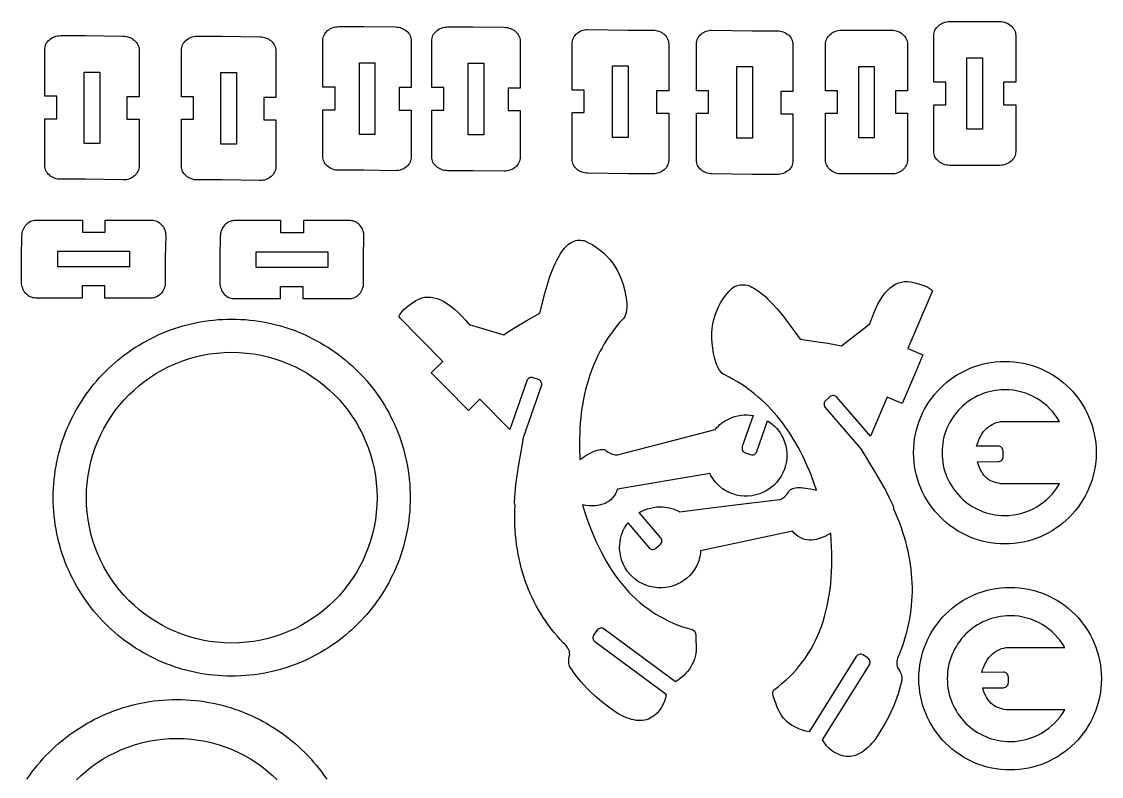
# Model space of a CAD drawing. Extents: x 0 to 355, y 3 to 297.
# Drawn here: x 152.1 to 354.9, y 155.6 to 297.4 of the extents above; entities that cross this region are included whole.
import ezdxf

# ---------------------------------------------------------------- set-up
doc = ezdxf.new("R2010")
doc.units = 0
doc.header["$MEASUREMENT"] = 0
doc.layers.add('DEFAULT_LAYER', color=1, linetype='Continuous')
doc.layers.add('HARLEY_2', color=1, linetype='Continuous')

msp = doc.modelspace()

# ---------------------------------------------------------------- linework, layer by layer
at = {"layer": 'DEFAULT_LAYER'}
for points in [[(225.3, 272.03), (225.29, 271.76), (225.24, 271.5), (225.17, 271.25), (225.07, 271.01), (224.94, 270.78), (224.79, 270.56), (224.62, 270.36), (224.43, 270.17), (224.21, 270), (223.98, 269.85), (223.74, 269.72), (223.48, 269.61), (223.2, 269.52), (222.92, 269.46), (222.62, 269.42), (222.32, 269.41), (216.39, 269.48), (211.68, 269.48), (211.38, 269.49), (211.08, 269.53), (210.79, 269.6), (210.52, 269.69), (210.26, 269.8), (210.01, 269.93), (209.78, 270.08), (209.57, 270.25), (209.38, 270.44), (209.2, 270.64), (209.05, 270.85), (208.93, 271.08), (208.83, 271.32), (208.75, 271.57), (208.71, 271.83), (208.69, 272.1), (208.69, 280.87), (210.97, 280.87), (210.97, 285.08), (208.69, 285.08), (208.69, 293.86), (208.71, 294.12), (208.75, 294.38), (208.83, 294.63), (208.93, 294.87), (209.05, 295.1), (209.2, 295.32), (209.38, 295.52), (209.57, 295.71), (209.78, 295.88), (210.01, 296.03), (210.26, 296.16), (210.52, 296.27), (210.79, 296.36), (211.08, 296.42), (211.38, 296.46), (211.68, 296.48), (216.39, 296.48), (222.32, 296.41), (222.62, 296.39), (222.92, 296.35), (223.2, 296.28), (223.48, 296.19), (223.74, 296.08), (223.98, 295.95), (224.21, 295.8), (224.43, 295.63), (224.62, 295.45), (224.79, 295.24), (224.94, 295.03), (225.07, 294.8), (225.17, 294.56), (225.24, 294.31), (225.29, 294.05), (225.3, 293.79), (225.3, 285.01), (223.03, 285.01), (223.03, 280.8), (225.3, 280.8), (225.3, 272.03)], [(174.16, 283.27), (171.89, 283.27), (171.89, 279.06), (174.16, 279.06), (174.16, 270.29), (174.15, 270.02), (174.1, 269.76), (174.03, 269.51), (173.93, 269.27), (173.8, 269.04), (173.65, 268.82), (173.48, 268.62), (173.28, 268.43), (173.07, 268.26), (172.84, 268.11), (172.6, 267.97), (172.33, 267.86), (172.06, 267.78), (171.77, 267.71), (171.48, 267.68), (171.17, 267.67), (164.12, 267.79), (159.42, 267.79), (159.11, 267.8), (158.82, 267.84), (158.53, 267.9), (158.26, 267.99), (157.99, 268.1), (157.75, 268.23), (157.52, 268.39), (157.31, 268.56), (157.11, 268.74), (156.94, 268.94), (156.79, 269.16), (156.66, 269.39), (156.56, 269.63), (156.49, 269.88), (156.44, 270.14), (156.43, 270.41), (156.43, 279.18), (158.71, 279.18), (158.71, 283.39), (156.43, 283.39), (156.43, 292.16), (156.44, 292.43), (156.49, 292.69), (156.56, 292.94), (156.66, 293.18), (156.79, 293.41), (156.94, 293.63), (157.11, 293.83), (157.31, 294.01), (157.52, 294.18), (157.75, 294.34), (157.99, 294.47), (158.26, 294.58), (158.53, 294.67), (158.82, 294.73), (159.11, 294.77), (159.42, 294.78), (164.12, 294.78), (171.17, 294.67), (171.48, 294.65), (171.77, 294.61), (172.06, 294.54), (172.33, 294.45), (172.6, 294.34), (172.84, 294.21), (173.07, 294.06), (173.28, 293.89), (173.48, 293.7), (173.65, 293.5), (173.8, 293.29), (173.93, 293.06), (174.03, 292.82), (174.1, 292.57), (174.15, 292.31), (174.16, 292.05), (174.16, 283.27)], [(182.11, 279.06), (184.39, 279.06), (184.39, 283.27), (182.11, 283.27), (182.11, 292.05), (182.12, 292.31), (182.17, 292.57), (182.24, 292.82), (182.34, 293.06), (182.47, 293.29), (182.62, 293.51), (182.79, 293.71), (182.99, 293.9), (183.2, 294.07), (183.43, 294.22), (183.67, 294.35), (183.94, 294.46), (184.21, 294.55), (184.5, 294.61), (184.79, 294.65), (185.1, 294.67), (189.8, 294.67), (196.85, 294.55), (197.16, 294.53), (197.45, 294.49), (197.74, 294.42), (198.01, 294.33), (198.28, 294.22), (198.52, 294.09), (198.75, 293.94), (198.96, 293.77), (199.16, 293.59), (199.33, 293.38), (199.48, 293.17), (199.61, 292.94), (199.71, 292.7), (199.78, 292.45), (199.83, 292.2), (199.84, 291.93), (199.84, 283.16), (197.57, 283.16), (197.57, 278.94), (199.84, 278.94), (199.84, 270.17), (199.83, 269.9), (199.78, 269.64), (199.71, 269.39), (199.61, 269.15), (199.48, 268.92), (199.33, 268.7), (199.16, 268.5), (198.96, 268.31), (198.75, 268.14), (198.52, 267.99), (198.28, 267.86), (198.01, 267.75), (197.74, 267.66), (197.45, 267.6), (197.16, 267.56), (196.85, 267.55), (189.8, 267.67), (185.1, 267.67), (184.79, 267.68), (184.5, 267.72), (184.21, 267.79), (183.94, 267.88), (183.67, 267.99), (183.43, 268.12), (183.2, 268.27), (182.99, 268.44), (182.79, 268.62), (182.62, 268.83), (182.47, 269.04), (182.34, 269.27), (182.24, 269.51), (182.17, 269.76), (182.12, 270.02), (182.11, 270.29), (182.11, 279.06)], [(273.66, 271.42), (273.64, 271.16), (273.6, 270.9), (273.52, 270.65), (273.42, 270.41), (273.3, 270.18), (273.15, 269.96), (272.97, 269.76), (272.78, 269.57), (272.57, 269.4), (272.34, 269.25), (272.09, 269.12), (271.83, 269.01), (271.56, 268.92), (271.27, 268.86), (270.97, 268.82), (270.67, 268.8), (265.96, 268.8), (258.49, 268.92), (258.19, 268.94), (257.89, 268.98), (257.6, 269.05), (257.33, 269.14), (257.07, 269.25), (256.82, 269.38), (256.59, 269.53), (256.38, 269.7), (256.19, 269.88), (256.01, 270.09), (255.86, 270.3), (255.74, 270.53), (255.64, 270.77), (255.56, 271.02), (255.52, 271.27), (255.5, 271.54), (255.5, 280.31), (257.78, 280.31), (257.78, 284.53), (255.5, 284.53), (255.5, 293.3), (255.52, 293.57), (255.56, 293.83), (255.64, 294.08), (255.74, 294.32), (255.86, 294.55), (256.01, 294.77), (256.19, 294.97), (256.38, 295.16), (256.59, 295.33), (256.82, 295.48), (257.07, 295.61), (257.33, 295.72), (257.6, 295.81), (257.89, 295.87), (258.19, 295.91), (258.49, 295.92), (265.96, 295.8), (270.67, 295.8), (270.97, 295.79), (271.27, 295.75), (271.56, 295.68), (271.83, 295.6), (272.09, 295.48), (272.34, 295.35), (272.57, 295.2), (272.78, 295.03), (272.97, 294.85), (273.15, 294.64), (273.3, 294.43), (273.42, 294.2), (273.52, 293.96), (273.6, 293.71), (273.64, 293.45), (273.66, 293.18), (273.66, 284.41), (271.38, 284.41), (271.38, 280.2), (273.66, 280.2), (273.66, 271.42)], [(278.85, 293.18), (278.86, 293.45), (278.91, 293.71), (278.98, 293.96), (279.08, 294.2), (279.21, 294.43), (279.36, 294.65), (279.53, 294.85), (279.73, 295.04), (279.94, 295.21), (280.17, 295.36), (280.41, 295.5), (280.68, 295.61), (280.95, 295.69), (281.24, 295.76), (281.53, 295.79), (281.84, 295.8), (289.31, 295.68), (294.02, 295.68), (294.32, 295.67), (294.62, 295.63), (294.9, 295.57), (295.18, 295.48), (295.44, 295.37), (295.68, 295.24), (295.91, 295.08), (296.13, 294.91), (296.32, 294.73), (296.49, 294.53), (296.64, 294.31), (296.77, 294.08), (296.87, 293.84), (296.94, 293.59), (296.99, 293.33), (297, 293.06), (297, 284.29), (294.73, 284.29), (294.73, 280.08), (297, 280.08), (297, 271.31), (296.99, 271.04), (296.94, 270.78), (296.87, 270.53), (296.77, 270.29), (296.64, 270.06), (296.49, 269.84), (296.32, 269.64), (296.13, 269.46), (295.91, 269.29), (295.68, 269.14), (295.44, 269), (295.18, 268.89), (294.9, 268.8), (294.62, 268.74), (294.32, 268.7), (294.02, 268.69), (289.31, 268.69), (281.84, 268.8), (281.53, 268.82), (281.24, 268.86), (280.95, 268.93), (280.68, 269.02), (280.41, 269.13), (280.17, 269.26), (279.94, 269.41), (279.73, 269.58), (279.53, 269.77), (279.36, 269.97), (279.21, 270.18), (279.08, 270.41), (278.98, 270.65), (278.91, 270.9), (278.86, 271.16), (278.85, 271.42), (278.85, 280.2), (281.13, 280.2), (281.13, 284.41), (278.85, 284.41), (278.85, 293.18)]]:
    msp.add_lwpolyline(points, close=True, dxfattribs=at)
at = {"layer": 'HARLEY_2'}
for points in [[(229.14, 285.01), (229.14, 293.79), (229.15, 294.05), (229.2, 294.31), (229.27, 294.56), (229.37, 294.8), (229.5, 295.03), (229.65, 295.25), (229.82, 295.45), (230.01, 295.64), (230.23, 295.81), (230.46, 295.96), (230.7, 296.09), (230.97, 296.2), (231.24, 296.29), (231.53, 296.35), (231.82, 296.39), (232.13, 296.41), (236.83, 296.41), (242.76, 296.34), (243.07, 296.32), (243.36, 296.28), (243.65, 296.21), (243.92, 296.12), (244.18, 296.01), (244.43, 295.88), (244.66, 295.73), (244.87, 295.56), (245.06, 295.37), (245.24, 295.17), (245.39, 294.96), (245.51, 294.73), (245.61, 294.49), (245.69, 294.24), (245.73, 293.98), (245.75, 293.72), (245.75, 284.94), (243.47, 284.94), (243.47, 280.73), (245.75, 280.73), (245.75, 271.96), (245.73, 271.69), (245.69, 271.43), (245.61, 271.18), (245.51, 270.94), (245.39, 270.71), (245.24, 270.49), (245.06, 270.29), (244.87, 270.1), (244.66, 269.93), (244.43, 269.78), (244.18, 269.65), (243.92, 269.54), (243.65, 269.45), (243.36, 269.39), (243.07, 269.35), (242.76, 269.34), (236.83, 269.41), (232.13, 269.41), (231.82, 269.42), (231.53, 269.46), (231.24, 269.53), (230.97, 269.62), (230.7, 269.73), (230.46, 269.86), (230.23, 270.01), (230.01, 270.18), (229.82, 270.36), (229.65, 270.57), (229.5, 270.78), (229.37, 271.01), (229.27, 271.25), (229.2, 271.5), (229.15, 271.76), (229.14, 272.03), (229.14, 280.8), (231.41, 280.8), (231.41, 285.01), (229.14, 285.01)], [(331.14, 270.41), (326.44, 270.41), (326.13, 270.43), (325.84, 270.47), (325.55, 270.53), (325.28, 270.62), (325.01, 270.73), (324.77, 270.86), (324.54, 271.01), (324.33, 271.18), (324.13, 271.37), (323.96, 271.57), (323.81, 271.79), (323.68, 272.02), (323.58, 272.26), (323.51, 272.51), (323.46, 272.77), (323.45, 273.03), (323.45, 281.81), (325.73, 281.81), (325.73, 286.02), (323.45, 286.02), (323.45, 294.79), (323.46, 295.06), (323.51, 295.32), (323.58, 295.57), (323.68, 295.81), (323.81, 296.04), (323.96, 296.25), (324.13, 296.46), (324.33, 296.64), (324.54, 296.81), (324.77, 296.96), (325.01, 297.09), (325.28, 297.21), (325.55, 297.29), (325.84, 297.36), (326.13, 297.4), (326.44, 297.41), (331.14, 297.41), (335.85, 297.41), (336.16, 297.4), (336.45, 297.36), (336.74, 297.29), (337.01, 297.21), (337.27, 297.09), (337.52, 296.96), (337.75, 296.81), (337.96, 296.64), (338.16, 296.46), (338.33, 296.25), (338.48, 296.04), (338.61, 295.81), (338.71, 295.57), (338.78, 295.32), (338.83, 295.06), (338.84, 294.79), (338.84, 286.02), (336.56, 286.02), (336.56, 281.81), (338.84, 281.81), (338.84, 273.03), (338.83, 272.77), (338.78, 272.51), (338.71, 272.26), (338.61, 272.02), (338.48, 271.79), (338.33, 271.57), (338.16, 271.37), (337.96, 271.18), (337.75, 271.01), (337.52, 270.86), (337.27, 270.73), (337.01, 270.62), (336.74, 270.53), (336.45, 270.47), (336.16, 270.43), (335.85, 270.41), (331.14, 270.41)], [(318.51, 284.4), (316.23, 284.4), (316.23, 280.19), (318.51, 280.19), (318.51, 271.41), (318.49, 271.15), (318.45, 270.89), (318.37, 270.64), (318.27, 270.4), (318.15, 270.17), (318, 269.95), (317.82, 269.75), (317.63, 269.56), (317.42, 269.39), (317.19, 269.24), (316.94, 269.11), (316.68, 269), (316.41, 268.91), (316.12, 268.85), (315.83, 268.81), (315.52, 268.79), (310.81, 268.79), (306.1, 268.79), (305.8, 268.81), (305.5, 268.85), (305.22, 268.91), (304.94, 269), (304.68, 269.11), (304.44, 269.24), (304.21, 269.39), (303.99, 269.56), (303.8, 269.75), (303.63, 269.95), (303.48, 270.17), (303.35, 270.4), (303.25, 270.64), (303.18, 270.89), (303.13, 271.15), (303.11, 271.41), (303.11, 280.19), (305.39, 280.19), (305.39, 284.4), (303.11, 284.4), (303.11, 293.17), (303.13, 293.44), (303.18, 293.7), (303.25, 293.95), (303.35, 294.19), (303.48, 294.42), (303.63, 294.63), (303.8, 294.83), (303.99, 295.02), (304.21, 295.19), (304.44, 295.34), (304.68, 295.47), (304.94, 295.58), (305.22, 295.67), (305.5, 295.74), (305.8, 295.78), (306.1, 295.79), (310.81, 295.79), (315.52, 295.79), (315.83, 295.78), (316.12, 295.74), (316.41, 295.67), (316.68, 295.58), (316.94, 295.47), (317.19, 295.34), (317.42, 295.19), (317.63, 295.02), (317.82, 294.83), (318, 294.63), (318.15, 294.42), (318.27, 294.19), (318.37, 293.95), (318.45, 293.7), (318.49, 293.44), (318.51, 293.17), (318.51, 284.4)], [(332.61, 277.19), (329.68, 277.19), (329.68, 290.63), (332.61, 290.63), (332.61, 277.19)], [(215.54, 289.66), (218.46, 289.66), (218.46, 276.23), (215.54, 276.23), (215.54, 289.66)], [(235.98, 289.59), (238.9, 289.59), (238.9, 276.15), (235.98, 276.15), (235.98, 289.59)], [(266.04, 275.64), (263.12, 275.64), (263.12, 289.08), (266.04, 289.08), (266.04, 275.64)], [(289.39, 275.53), (286.47, 275.53), (286.47, 288.96), (289.39, 288.96), (289.39, 275.53)], [(312.27, 275.57), (309.35, 275.57), (309.35, 289.01), (312.27, 289.01), (312.27, 275.57)], [(163.83, 287.94), (166.76, 287.94), (166.76, 274.51), (163.83, 274.51), (163.83, 287.94)], [(189.51, 287.83), (192.44, 287.83), (192.44, 274.39), (189.51, 274.39), (189.51, 287.83)], [(152.09, 253.19), (152.16, 257.15), (152.18, 257.45), (152.22, 257.75), (152.29, 258.03), (152.38, 258.31), (152.49, 258.57), (152.62, 258.82), (152.77, 259.05), (152.94, 259.26), (153.13, 259.45), (153.33, 259.62), (153.54, 259.77), (153.77, 259.9), (154.01, 260), (154.26, 260.08), (154.51, 260.12), (154.78, 260.14), (163.55, 260.14), (163.55, 257.86), (167.77, 257.86), (167.77, 260.14), (176.54, 260.14), (176.81, 260.12), (177.07, 260.08), (177.32, 260), (177.56, 259.9), (177.79, 259.77), (178.01, 259.62), (178.21, 259.45), (178.4, 259.26), (178.57, 259.05), (178.72, 258.82), (178.85, 258.57), (178.97, 258.31), (179.05, 258.03), (179.11, 257.75), (179.15, 257.45), (179.16, 257.15), (179.09, 253.19), (179.09, 248.48), (179.08, 248.18), (179.04, 247.88), (178.97, 247.59), (178.88, 247.32), (178.77, 247.06), (178.64, 246.81), (178.49, 246.58), (178.32, 246.37), (178.13, 246.18), (177.93, 246), (177.71, 245.85), (177.49, 245.73), (177.25, 245.63), (176.99, 245.55), (176.74, 245.51), (176.47, 245.49), (167.7, 245.49), (167.7, 247.77), (163.48, 247.77), (163.48, 245.49), (154.71, 245.49), (154.44, 245.51), (154.18, 245.55), (153.93, 245.63), (153.69, 245.73), (153.46, 245.85), (153.25, 246), (153.05, 246.18), (152.86, 246.37), (152.69, 246.58), (152.54, 246.81), (152.41, 247.06), (152.3, 247.32), (152.21, 247.59), (152.14, 247.88), (152.1, 248.18), (152.09, 248.48), (152.09, 253.19)], [(189.34, 253.08), (189.34, 248.37), (189.36, 248.07), (189.4, 247.77), (189.46, 247.49), (189.55, 247.21), (189.66, 246.95), (189.79, 246.7), (189.94, 246.47), (190.11, 246.26), (190.3, 246.07), (190.5, 245.9), (190.72, 245.75), (190.95, 245.62), (191.19, 245.52), (191.44, 245.45), (191.7, 245.4), (191.96, 245.38), (200.74, 245.38), (200.74, 247.66), (204.95, 247.66), (204.95, 245.38), (213.72, 245.38), (213.99, 245.4), (214.25, 245.45), (214.5, 245.52), (214.74, 245.62), (214.97, 245.75), (215.18, 245.9), (215.38, 246.07), (215.57, 246.26), (215.74, 246.47), (215.89, 246.7), (216.02, 246.95), (216.13, 247.21), (216.22, 247.49), (216.29, 247.77), (216.33, 248.07), (216.34, 248.37), (216.34, 253.08), (216.41, 257.04), (216.4, 257.35), (216.37, 257.64), (216.3, 257.93), (216.22, 258.2), (216.11, 258.46), (215.97, 258.71), (215.82, 258.94), (215.65, 259.15), (215.46, 259.34), (215.26, 259.52), (215.04, 259.67), (214.81, 259.79), (214.57, 259.89), (214.32, 259.97), (214.06, 260.01), (213.79, 260.03), (205.02, 260.03), (205.02, 257.75), (200.81, 257.75), (200.81, 260.03), (192.03, 260.03), (191.77, 260.01), (191.51, 259.97), (191.26, 259.89), (191.02, 259.79), (190.79, 259.67), (190.58, 259.52), (190.38, 259.34), (190.19, 259.15), (190.02, 258.94), (189.87, 258.71), (189.74, 258.46), (189.63, 258.2), (189.54, 257.93), (189.47, 257.64), (189.43, 257.35), (189.41, 257.04), (189.34, 253.08)], [(282.46, 220.86), (282.72, 221.16), (283, 221.45), (283.29, 221.72), (283.6, 221.97), (283.93, 222.21), (284.27, 222.44), (284.62, 222.64), (285, 222.83), (285.54, 223.06), (286.1, 223.24), (286.67, 223.38), (287.24, 223.48), (287.82, 223.53), (288.39, 223.54), (288.95, 223.51), (289.5, 223.45), (287.48, 217.61), (287.44, 217.43), (287.43, 217.25), (287.46, 217.07), (287.52, 216.9), (287.61, 216.75), (287.74, 216.61), (287.88, 216.5), (288.05, 216.42), (289.05, 216.08), (289.24, 216.04), (289.42, 216.03), (289.6, 216.06), (289.76, 216.12), (289.92, 216.22), (290.05, 216.34), (290.16, 216.49), (290.24, 216.66), (292.24, 222.42), (292.69, 222.12), (293.12, 221.8), (293.53, 221.45), (293.9, 221.06), (294.25, 220.64), (294.57, 220.19), (294.86, 219.7), (295.13, 219.17), (295.29, 218.81), (295.43, 218.45), (295.55, 218.08), (295.65, 217.72), (295.79, 216.98), (295.85, 216.23), (295.84, 215.49), (295.76, 214.76), (295.62, 214.04), (295.4, 213.35), (295.12, 212.67), (294.78, 212.02), (294.37, 211.41), (293.9, 210.84), (293.38, 210.31), (292.8, 209.83), (292.49, 209.61), (292.16, 209.4), (291.82, 209.21), (291.47, 209.04), (290.75, 208.74), (290.02, 208.52), (289.28, 208.37), (288.55, 208.29), (287.81, 208.29), (287.09, 208.36), (286.38, 208.49), (285.68, 208.69), (285.02, 208.96), (284.38, 209.29), (283.77, 209.68), (283.2, 210.14), (282.68, 210.65), (282.43, 210.93), (282.2, 211.22), (281.98, 211.53), (281.78, 211.86), (281.59, 212.19), (281.41, 212.54), (264.03, 209.61), (263.85, 209.15), (263.64, 208.72), (263.39, 208.32), (263.12, 207.97), (262.82, 207.65), (262.48, 207.37), (262.12, 207.13), (261.72, 206.93), (261.3, 206.76), (260.84, 206.63), (260.36, 206.54), (259.84, 206.48), (259.29, 206.46), (258.71, 206.48), (258.11, 206.54), (257.47, 206.63), (257.84, 205.42), (258.23, 204.25), (258.64, 203.1), (259.07, 201.98), (259.51, 200.9), (259.97, 199.84), (260.45, 198.82), (260.94, 197.82), (261.46, 196.86), (261.99, 195.93), (262.54, 195.03), (263.1, 194.16), (263.68, 193.32), (264.29, 192.51), (264.9, 191.73), (265.54, 190.98), (266.19, 190.27), (266.86, 189.58), (267.55, 188.93), (268.25, 188.3), (268.98, 187.71), (269.72, 187.15), (270.47, 186.62), (271.25, 186.12), (272.04, 185.65), (272.85, 185.21), (273.68, 184.8), (274.52, 184.42), (275.38, 184.08), (276.26, 183.76), (277.16, 183.47), (278.08, 183.22), (278.27, 183.13), (278.43, 182.98), (278.57, 182.78), (278.67, 182.51), (278.73, 182.2), (278.77, 181.82), (278.78, 181.39), (278.75, 180.9), (278.8, 180.33), (278.82, 179.77), (278.79, 179.23), (278.72, 178.69), (278.62, 178.18), (278.48, 177.67), (278.3, 177.18), (278.08, 176.71), (277.82, 176.25), (277.53, 175.8), (277.19, 175.37), (276.82, 174.95), (276.41, 174.54), (275.96, 174.15), (275.47, 173.77), (274.95, 173.4), (261.53, 183.32), (261.37, 183.42), (261.2, 183.48), (261.02, 183.51), (260.84, 183.5), (260.66, 183.45), (260.5, 183.38), (260.35, 183.27), (260.23, 183.13), (259.6, 182.28), (259.5, 182.12), (259.44, 181.95), (259.42, 181.77), (259.43, 181.59), (259.47, 181.42), (259.55, 181.25), (259.66, 181.1), (259.79, 180.98), (273.16, 171.09), (273.04, 170.42), (272.86, 169.78), (272.61, 169.19), (272.31, 168.62), (271.95, 168.1), (271.53, 167.61), (271.05, 167.16), (270.51, 166.74), (270.18, 166.56), (269.83, 166.4), (269.48, 166.28), (269.11, 166.2), (268.73, 166.14), (268.34, 166.12), (267.94, 166.13), (267.52, 166.17), (267.09, 166.24), (266.65, 166.35), (266.2, 166.49), (265.74, 166.66), (265.27, 166.86), (264.78, 167.09), (264.28, 167.36), (263.77, 167.66), (262.38, 168.66), (261.08, 169.68), (259.87, 170.71), (258.74, 171.77), (258.21, 172.3), (257.7, 172.84), (257.22, 173.38), (256.76, 173.93), (256.31, 174.48), (255.89, 175.04), (255.5, 175.6), (255.12, 176.17), (255.02, 176.37), (254.95, 176.6), (254.9, 176.86), (254.87, 177.14), (254.88, 177.44), (254.91, 177.77), (254.97, 178.13), (255.06, 178.51), (255.04, 178.82), (254.99, 179.11), (254.9, 179.4), (254.77, 179.67), (254.6, 179.94), (254.4, 180.2), (254.16, 180.46), (253.87, 180.7), (253.27, 181.35), (252.69, 182.02), (252.13, 182.7), (251.59, 183.38), (251.07, 184.07), (250.57, 184.78), (250.09, 185.49), (249.63, 186.22), (249.19, 186.95), (248.78, 187.7), (248.38, 188.45), (248, 189.22), (247.65, 189.99), (247.31, 190.77), (247, 191.57), (246.7, 192.37), (246.43, 193.19), (246.18, 194.01), (245.95, 194.84), (245.73, 195.69), (245.54, 196.54), (245.37, 197.4), (245.22, 198.28), (245.09, 199.16), (244.98, 200.05), (244.89, 200.96), (244.83, 201.87), (244.78, 202.79), (244.75, 203.72), (244.74, 204.67), (244.76, 205.62), (244.79, 206.58), (244.74, 206.77), (244.71, 207.05), (244.7, 207.4), (244.72, 207.84), (244.8, 208.95), (244.96, 210.38), (245.2, 212.13), (245.52, 214.2), (245.92, 216.58), (246.4, 219.29), (249.76, 228.99), (249.8, 229.17), (249.81, 229.35), (249.78, 229.53), (249.72, 229.7), (249.62, 229.85), (249.5, 229.99), (249.36, 230.1), (249.19, 230.18), (248.19, 230.52), (248, 230.57), (247.82, 230.57), (247.64, 230.54), (247.48, 230.48), (247.32, 230.39), (247.19, 230.26), (247.08, 230.12), (247, 229.94), (243.84, 220.82), (238.2, 226.52), (238.21, 226.53), (236.04, 224.39), (231.92, 228.55), (229.06, 231.44), (231.23, 233.58), (222.98, 241.99), (223.12, 242.32), (223.33, 242.66), (223.62, 243.02), (223.98, 243.39), (224.41, 243.78), (224.92, 244.18), (225.5, 244.6), (226.15, 245.03), (226.7, 245.31), (227.25, 245.51), (227.81, 245.63), (228.39, 245.68), (228.97, 245.66), (229.57, 245.56), (230.18, 245.39), (230.81, 245.15), (231.44, 244.82), (232.08, 244.43), (232.74, 243.96), (233.41, 243.41), (234.09, 242.8), (234.78, 242.1), (235.48, 241.33), (236.2, 240.49), (242.66, 238.61), (243, 238.85), (243.49, 239.17), (244.89, 240.02), (246.89, 241.18), (249.46, 242.63), (249.93, 244.6), (250.4, 246.41), (250.87, 248.04), (251.35, 249.52), (251.83, 250.82), (252.31, 251.96), (252.56, 252.47), (252.8, 252.93), (253.05, 253.36), (253.29, 253.74), (253.52, 254.11), (253.76, 254.46), (254, 254.78), (254.25, 255.07), (254.5, 255.32), (254.77, 255.55), (255.04, 255.76), (255.32, 255.93), (255.6, 256.07), (255.89, 256.19), (256.19, 256.27), (256.5, 256.33), (256.81, 256.36), (257.13, 256.35), (257.46, 256.32), (257.79, 256.27), (258.61, 255.89), (259.39, 255.47), (260.12, 255.01), (260.81, 254.5), (261.45, 253.95), (262.06, 253.36), (262.62, 252.73), (263.13, 252.05), (263.61, 251.33), (264.04, 250.57), (264.43, 249.76), (264.77, 248.92), (265.08, 248.03), (265.34, 247.09), (265.55, 246.12), (265.73, 245.1), (265.77, 244.43), (265.77, 243.82), (265.74, 243.28), (265.67, 242.8), (265.56, 242.38), (265.41, 242.02), (265.22, 241.73), (264.99, 241.49), (264.44, 240.87), (263.91, 240.24), (263.39, 239.59), (262.9, 238.92), (262.43, 238.25), (261.97, 237.56), (261.54, 236.86), (261.13, 236.15), (260.73, 235.42), (260.35, 234.68), (260, 233.93), (259.66, 233.16), (259.34, 232.39), (259.04, 231.59), (258.76, 230.79), (258.51, 229.97), (258.26, 229.14), (258.04, 228.3), (257.84, 227.44), (257.66, 226.58), (257.5, 225.69), (257.35, 224.8), (257.23, 223.89), (257.13, 222.97), (257.04, 222.04), (256.97, 221.09), (256.93, 220.13), (256.9, 219.16), (256.89, 218.18), (256.91, 217.18), (256.99, 215.15), (257.92, 215.77), (258.76, 216.27), (259.52, 216.65), (259.87, 216.79), (260.19, 216.91), (260.5, 216.99), (260.78, 217.05), (261.04, 217.07), (261.28, 217.07), (261.5, 217.03), (261.7, 216.96), (261.87, 216.87), (262.03, 216.74), (262.29, 216.56), (262.55, 216.41), (262.81, 216.29), (263.06, 216.19), (263.32, 216.11), (263.57, 216.06), (263.82, 216.04), (264.06, 216.04), (273.24, 218.42), (282.41, 220.81), (282.44, 220.83), (282.46, 220.86)], [(158.91, 251.35), (158.91, 254.27), (172.34, 254.27), (172.34, 251.35), (158.91, 251.35)], [(196.16, 251.25), (196.16, 254.17), (209.59, 254.17), (209.59, 251.25), (196.16, 251.25)], [(275.68, 205.34), (285.09, 206.5), (294.5, 207.65), (294.73, 207.74), (294.95, 207.85), (295.17, 207.99), (295.38, 208.15), (295.58, 208.34), (295.77, 208.55), (295.96, 208.78), (296.14, 209.04), (296.23, 209.22), (296.36, 209.37), (296.52, 209.51), (296.71, 209.62), (296.93, 209.72), (297.19, 209.79), (297.47, 209.84), (297.78, 209.88), (298.13, 209.89), (298.5, 209.88), (299.35, 209.81), (300.32, 209.65), (301.41, 209.41), (300.74, 211.34), (300.39, 212.27), (300.02, 213.18), (299.63, 214.08), (299.24, 214.95), (298.83, 215.81), (298.41, 216.64), (297.97, 217.46), (297.53, 218.26), (297.06, 219.04), (296.59, 219.8), (296.1, 220.54), (295.6, 221.26), (295.08, 221.96), (294.56, 222.65), (294.01, 223.31), (293.46, 223.96), (292.89, 224.58), (292.31, 225.19), (291.72, 225.78), (291.11, 226.35), (290.49, 226.9), (289.85, 227.43), (289.2, 227.94), (288.54, 228.43), (287.87, 228.91), (287.18, 229.36), (286.48, 229.79), (285.76, 230.21), (285.04, 230.61), (284.3, 230.99), (284, 231.12), (283.71, 231.32), (283.44, 231.6), (283.18, 231.95), (282.94, 232.37), (282.71, 232.86), (282.49, 233.43), (282.29, 234.07), (282.07, 235.08), (281.92, 236.06), (281.82, 237.03), (281.77, 237.97), (281.78, 238.88), (281.85, 239.77), (281.97, 240.64), (282.14, 241.48), (282.38, 242.3), (282.67, 243.1), (283.01, 243.87), (283.41, 244.62), (283.86, 245.34), (284.37, 246.04), (284.94, 246.71), (285.56, 247.36), (285.85, 247.54), (286.15, 247.69), (286.44, 247.81), (286.75, 247.9), (287.05, 247.96), (287.36, 247.99), (287.67, 247.99), (287.99, 247.96), (288.31, 247.9), (288.64, 247.82), (288.97, 247.7), (289.3, 247.55), (289.64, 247.37), (289.98, 247.17), (290.33, 246.93), (290.68, 246.67), (291.05, 246.4), (291.43, 246.1), (291.83, 245.75), (292.24, 245.37), (293.11, 244.49), (294.04, 243.45), (295.02, 242.26), (296.06, 240.91), (297.16, 239.41), (298.32, 237.74), (301.25, 237.34), (303.53, 236.99), (305.15, 236.72), (305.72, 236.6), (306.12, 236.5), (311.44, 240.62), (311.8, 241.67), (312.17, 242.64), (312.56, 243.54), (312.96, 244.36), (313.39, 245.12), (313.82, 245.8), (314.28, 246.4), (314.75, 246.93), (315.24, 247.39), (315.74, 247.77), (316.26, 248.08), (316.8, 248.32), (317.36, 248.48), (317.93, 248.57), (318.51, 248.59), (319.12, 248.53), (319.89, 248.37), (320.58, 248.19), (321.2, 248), (321.75, 247.8), (322.22, 247.59), (322.61, 247.36), (322.94, 247.12), (323.19, 246.87), (318.6, 236.02), (321.41, 234.82), (319.81, 231.09), (317.5, 225.7), (314.7, 226.9), (314.71, 226.89), (311.56, 219.52), (305.27, 226.85), (305.13, 226.98), (304.97, 227.07), (304.81, 227.14), (304.63, 227.17), (304.45, 227.17), (304.27, 227.13), (304.11, 227.06), (303.95, 226.95), (303.15, 226.26), (303.02, 226.12), (302.92, 225.97), (302.86, 225.8), (302.83, 225.62), (302.83, 225.44), (302.87, 225.27), (302.94, 225.1), (303.05, 224.94), (309.74, 217.16), (311.18, 214.82), (312.43, 212.74), (313.49, 210.93), (314.35, 209.4), (315.03, 208.12), (315.51, 207.12), (315.68, 206.72), (315.8, 206.39), (315.87, 206.12), (315.9, 205.92), (316.28, 205.04), (316.65, 204.16), (316.99, 203.28), (317.3, 202.4), (317.6, 201.53), (317.87, 200.65), (318.12, 199.78), (318.35, 198.91), (318.55, 198.04), (318.73, 197.17), (318.89, 196.31), (319.02, 195.45), (319.14, 194.58), (319.23, 193.72), (319.29, 192.86), (319.34, 192.01), (319.36, 191.15), (319.36, 190.3), (319.33, 189.44), (319.29, 188.59), (319.22, 187.74), (319.13, 186.9), (319.01, 186.05), (318.87, 185.21), (318.71, 184.37), (318.53, 183.52), (318.32, 182.69), (318.1, 181.85), (317.84, 181.01), (317.57, 180.18), (317.27, 179.35), (316.95, 178.52), (316.78, 178.19), (316.65, 177.86), (316.55, 177.54), (316.5, 177.23), (316.48, 176.93), (316.5, 176.63), (316.56, 176.34), (316.66, 176.05), (316.88, 175.72), (317.06, 175.41), (317.22, 175.12), (317.33, 174.83), (317.41, 174.57), (317.46, 174.31), (317.48, 174.07), (317.46, 173.84), (317.32, 173.18), (317.15, 172.51), (316.97, 171.84), (316.76, 171.16), (316.53, 170.48), (316.28, 169.8), (316, 169.11), (315.71, 168.42), (315.05, 167.03), (314.3, 165.62), (313.46, 164.19), (312.54, 162.76), (312.17, 162.29), (311.81, 161.86), (311.44, 161.46), (311.07, 161.1), (310.71, 160.77), (310.34, 160.47), (309.97, 160.21), (309.6, 159.99), (309.23, 159.8), (308.85, 159.64), (308.48, 159.52), (308.11, 159.43), (307.73, 159.38), (307.36, 159.36), (306.98, 159.38), (306.61, 159.43), (305.95, 159.61), (305.34, 159.86), (304.77, 160.16), (304.24, 160.51), (303.75, 160.93), (303.31, 161.39), (302.9, 161.92), (302.54, 162.5), (311.35, 176.6), (311.43, 176.77), (311.48, 176.95), (311.49, 177.13), (311.46, 177.3), (311.41, 177.48), (311.32, 177.63), (311.2, 177.77), (311.05, 177.89), (310.15, 178.45), (309.98, 178.53), (309.81, 178.58), (309.63, 178.59), (309.45, 178.56), (309.28, 178.5), (309.12, 178.42), (308.98, 178.3), (308.87, 178.15), (300.03, 163.99), (299.41, 164.14), (298.82, 164.31), (298.25, 164.51), (297.72, 164.74), (297.22, 164.99), (296.75, 165.27), (296.31, 165.58), (295.9, 165.92), (295.52, 166.28), (295.18, 166.67), (294.86, 167.08), (294.58, 167.53), (294.32, 168), (294.1, 168.49), (293.9, 169.02), (293.74, 169.57), (293.54, 170.01), (293.38, 170.42), (293.28, 170.78), (293.23, 171.1), (293.23, 171.38), (293.27, 171.62), (293.37, 171.82), (293.52, 171.98), (294.27, 172.55), (295, 173.14), (295.71, 173.76), (296.38, 174.4), (297.03, 175.06), (297.65, 175.74), (298.24, 176.45), (298.8, 177.18), (299.34, 177.93), (299.85, 178.7), (300.33, 179.49), (300.79, 180.31), (301.21, 181.15), (301.61, 182.01), (301.98, 182.89), (302.33, 183.8), (302.65, 184.73), (302.93, 185.68), (303.2, 186.65), (303.43, 187.65), (303.64, 188.66), (303.82, 189.7), (303.97, 190.76), (304.09, 191.85), (304.19, 192.95), (304.26, 194.08), (304.3, 195.23), (304.31, 196.41), (304.3, 197.6), (304.26, 198.82), (304.19, 200.06), (304.09, 201.32), (303.53, 201), (302.99, 200.72), (302.46, 200.49), (301.94, 200.31), (301.44, 200.17), (300.95, 200.08), (300.48, 200.03), (300.02, 200.03), (299.58, 200.07), (299.15, 200.17), (298.74, 200.3), (298.34, 200.49), (297.96, 200.72), (297.59, 200.99), (297.23, 201.31), (296.89, 201.68), (279.65, 198.02), (279.61, 197.63), (279.56, 197.25), (279.49, 196.88), (279.4, 196.51), (279.29, 196.15), (279.17, 195.8), (278.87, 195.13), (278.51, 194.5), (278.09, 193.91), (277.61, 193.37), (277.09, 192.87), (276.52, 192.43), (275.91, 192.05), (275.26, 191.72), (274.57, 191.45), (273.86, 191.25), (273.12, 191.12), (272.36, 191.06), (271.58, 191.07), (271.19, 191.1), (270.8, 191.16), (270.43, 191.23), (270.05, 191.32), (269.34, 191.55), (268.66, 191.85), (268.01, 192.21), (267.41, 192.64), (266.85, 193.11), (266.34, 193.64), (265.88, 194.21), (265.48, 194.82), (265.14, 195.47), (264.86, 196.16), (264.65, 196.87), (264.51, 197.61), (264.47, 197.99), (264.44, 198.37), (264.44, 198.76), (264.45, 199.15), (264.51, 199.74), (264.6, 200.3), (264.73, 200.84), (264.9, 201.36), (265.11, 201.86), (265.35, 202.34), (265.64, 202.79), (265.95, 203.24), (269.93, 198.61), (270.06, 198.48), (270.22, 198.38), (270.39, 198.32), (270.57, 198.29), (270.74, 198.29), (270.92, 198.33), (271.09, 198.4), (271.24, 198.51), (272.05, 199.2), (272.17, 199.33), (272.27, 199.49), (272.34, 199.66), (272.37, 199.83), (272.36, 200.01), (272.32, 200.19), (272.25, 200.36), (272.14, 200.51), (268.12, 205.2), (268.61, 205.46), (269.12, 205.69), (269.66, 205.89), (270.21, 206.05), (270.78, 206.18), (271.36, 206.26), (271.95, 206.29), (272.54, 206.28), (272.95, 206.24), (273.36, 206.18), (273.76, 206.1), (274.15, 205.99), (274.53, 205.87), (274.91, 205.72), (275.27, 205.56), (275.62, 205.38), (275.65, 205.36), (275.68, 205.34)], [(191.57, 241.53), (192.43, 241.52), (193.29, 241.48), (194.14, 241.43), (194.99, 241.35), (195.84, 241.26), (196.67, 241.14), (197.5, 241), (198.32, 240.85), (199.14, 240.67), (199.94, 240.47), (200.74, 240.26), (201.53, 240.02), (202.32, 239.77), (203.09, 239.49), (203.86, 239.2), (204.61, 238.89), (205.36, 238.57), (206.1, 238.22), (206.83, 237.86), (207.55, 237.48), (208.25, 237.08), (208.95, 236.67), (209.64, 236.24), (210.31, 235.8), (210.97, 235.34), (211.62, 234.87), (212.26, 234.38), (212.89, 233.87), (213.51, 233.35), (214.11, 232.82), (214.7, 232.27), (215.27, 231.71), (215.83, 231.13), (216.38, 230.54), (216.92, 229.94), (217.44, 229.33), (217.94, 228.7), (218.43, 228.06), (218.91, 227.41), (219.37, 226.74), (219.81, 226.07), (220.24, 225.38), (220.65, 224.69), (221.05, 223.98), (221.42, 223.26), (221.79, 222.53), (222.13, 221.8), (222.46, 221.05), (222.77, 220.29), (223.06, 219.53), (223.33, 218.75), (223.59, 217.97), (223.82, 217.18), (224.04, 216.38), (224.23, 215.57), (224.41, 214.76), (224.57, 213.93), (224.71, 213.11), (224.82, 212.27), (224.92, 211.43), (225, 210.58), (225.05, 209.72), (225.08, 208.86), (225.09, 208), (225.08, 207.13), (225.05, 206.27), (225, 205.42), (224.92, 204.57), (224.82, 203.73), (224.71, 202.89), (224.57, 202.07), (224.41, 201.24), (224.23, 200.43), (224.04, 199.62), (223.82, 198.82), (223.59, 198.03), (223.33, 197.25), (223.06, 196.47), (222.77, 195.71), (222.46, 194.95), (222.13, 194.2), (221.79, 193.47), (221.42, 192.74), (221.05, 192.02), (220.65, 191.31), (220.24, 190.62), (219.81, 189.93), (219.37, 189.26), (218.91, 188.59), (218.43, 187.94), (217.94, 187.3), (217.44, 186.67), (216.92, 186.06), (216.38, 185.46), (215.83, 184.87), (215.27, 184.29), (214.7, 183.73), (214.11, 183.18), (213.51, 182.65), (212.89, 182.13), (212.26, 181.62), (211.62, 181.13), (210.97, 180.66), (210.31, 180.2), (209.64, 179.75), (208.95, 179.33), (208.25, 178.91), (207.55, 178.52), (206.83, 178.14), (206.1, 177.78), (205.36, 177.43), (204.61, 177.11), (203.86, 176.8), (203.09, 176.51), (202.32, 176.23), (201.53, 175.98), (200.74, 175.74), (199.94, 175.53), (199.14, 175.33), (198.32, 175.15), (197.5, 175), (196.67, 174.86), (195.84, 174.74), (194.99, 174.64), (194.14, 174.57), (193.29, 174.52), (192.43, 174.48), (191.57, 174.47), (190.7, 174.48), (189.84, 174.52), (188.99, 174.57), (188.14, 174.64), (187.3, 174.74), (186.46, 174.86), (185.63, 175), (184.81, 175.15), (183.99, 175.33), (183.19, 175.53), (182.39, 175.74), (181.6, 175.98), (180.81, 176.23), (180.04, 176.51), (179.27, 176.8), (178.52, 177.11), (177.77, 177.43), (177.03, 177.78), (176.3, 178.14), (175.59, 178.52), (174.88, 178.91), (174.18, 179.33), (173.5, 179.75), (172.82, 180.2), (172.16, 180.66), (171.51, 181.13), (170.87, 181.62), (170.24, 182.13), (169.63, 182.65), (169.02, 183.18), (168.43, 183.73), (167.86, 184.29), (167.3, 184.87), (166.75, 185.46), (166.21, 186.06), (165.69, 186.67), (165.19, 187.3), (164.7, 187.94), (164.22, 188.59), (163.76, 189.26), (163.32, 189.93), (162.89, 190.62), (162.48, 191.31), (162.08, 192.02), (161.71, 192.74), (161.34, 193.47), (161, 194.2), (160.67, 194.95), (160.36, 195.71), (160.07, 196.47), (159.8, 197.25), (159.55, 198.03), (159.31, 198.82), (159.09, 199.62), (158.9, 200.43), (158.72, 201.24), (158.56, 202.07), (158.42, 202.89), (158.31, 203.73), (158.21, 204.57), (158.14, 205.42), (158.08, 206.27), (158.05, 207.13), (158.04, 208), (158.05, 208.86), (158.08, 209.72), (158.14, 210.58), (158.21, 211.43), (158.31, 212.27), (158.42, 213.11), (158.56, 213.93), (158.72, 214.76), (158.9, 215.57), (159.09, 216.38), (159.31, 217.18), (159.55, 217.97), (159.8, 218.75), (160.07, 219.53), (160.36, 220.29), (160.67, 221.05), (161, 221.8), (161.34, 222.53), (161.71, 223.26), (162.08, 223.98), (162.48, 224.69), (162.89, 225.38), (163.32, 226.07), (163.76, 226.74), (164.22, 227.41), (164.7, 228.06), (165.19, 228.7), (165.69, 229.33), (166.21, 229.94), (166.75, 230.54), (167.3, 231.13), (167.86, 231.71), (168.43, 232.27), (169.02, 232.82), (169.63, 233.35), (170.24, 233.87), (170.87, 234.38), (171.51, 234.87), (172.16, 235.34), (172.82, 235.8), (173.5, 236.24), (174.18, 236.67), (174.88, 237.08), (175.59, 237.48), (176.3, 237.86), (177.03, 238.22), (177.77, 238.57), (178.52, 238.89), (179.27, 239.2), (180.04, 239.49), (180.81, 239.77), (181.6, 240.02), (182.39, 240.26), (183.19, 240.47), (183.99, 240.67), (184.81, 240.85), (185.63, 241), (186.46, 241.14), (187.3, 241.26), (188.14, 241.35), (188.99, 241.43), (189.84, 241.48), (190.7, 241.52), (191.57, 241.53)], [(191.57, 235.3), (192.97, 235.27), (194.36, 235.16), (195.72, 234.99), (197.07, 234.75), (198.39, 234.44), (199.68, 234.08), (200.95, 233.65), (202.19, 233.16), (203.4, 232.61), (204.58, 232.01), (205.72, 231.35), (206.83, 230.64), (207.9, 229.88), (208.93, 229.07), (209.92, 228.21), (210.87, 227.31), (211.78, 226.36), (212.63, 225.37), (213.45, 224.34), (214.21, 223.27), (214.92, 222.16), (215.57, 221.01), (216.18, 219.84), (216.72, 218.63), (217.21, 217.39), (217.64, 216.12), (218.01, 214.82), (218.32, 213.5), (218.56, 212.16), (218.73, 210.79), (218.83, 209.4), (218.87, 208), (218.83, 206.59), (218.73, 205.21), (218.56, 203.84), (218.32, 202.5), (218.01, 201.18), (217.64, 199.88), (217.21, 198.61), (216.72, 197.37), (216.18, 196.16), (215.57, 194.99), (214.92, 193.84), (214.21, 192.73), (213.45, 191.66), (212.63, 190.63), (211.78, 189.64), (210.87, 188.69), (209.92, 187.79), (208.93, 186.93), (207.9, 186.12), (206.83, 185.36), (205.72, 184.65), (204.58, 183.99), (203.4, 183.39), (202.19, 182.84), (200.95, 182.35), (199.68, 181.92), (198.39, 181.55), (197.07, 181.25), (195.72, 181.01), (194.36, 180.84), (192.97, 180.73), (191.57, 180.69), (190.16, 180.73), (188.77, 180.84), (187.41, 181.01), (186.06, 181.25), (184.74, 181.55), (183.45, 181.92), (182.18, 182.35), (180.94, 182.84), (179.73, 183.39), (178.55, 183.99), (177.41, 184.65), (176.3, 185.36), (175.23, 186.12), (174.2, 186.93), (173.21, 187.79), (172.26, 188.69), (171.35, 189.64), (170.5, 190.63), (169.69, 191.66), (168.92, 192.73), (168.21, 193.84), (167.56, 194.99), (166.95, 196.16), (166.41, 197.37), (165.92, 198.61), (165.49, 199.88), (165.12, 201.18), (164.82, 202.5), (164.58, 203.84), (164.4, 205.21), (164.3, 206.59), (164.26, 208), (164.3, 209.4), (164.4, 210.79), (164.58, 212.16), (164.82, 213.5), (165.12, 214.82), (165.49, 216.12), (165.92, 217.39), (166.41, 218.63), (166.95, 219.84), (167.56, 221.01), (168.21, 222.16), (168.92, 223.27), (169.69, 224.34), (170.5, 225.37), (171.35, 226.36), (172.26, 227.31), (173.21, 228.21), (174.2, 229.07), (175.23, 229.88), (176.3, 230.64), (177.41, 231.35), (178.55, 232.01), (179.73, 232.61), (180.94, 233.16), (182.18, 233.65), (183.45, 234.08), (184.74, 234.44), (186.06, 234.75), (187.41, 234.99), (188.77, 235.16), (190.16, 235.27), (191.57, 235.3)], [(336.81, 233.6), (337.69, 233.58), (338.56, 233.51), (339.42, 233.4), (340.26, 233.25), (341.09, 233.06), (341.91, 232.83), (342.7, 232.56), (343.48, 232.25), (344.24, 231.91), (344.98, 231.53), (345.7, 231.12), (346.39, 230.67), (347.07, 230.19), (347.71, 229.68), (348.34, 229.14), (348.93, 228.58), (349.5, 227.98), (350.04, 227.36), (350.55, 226.71), (351.03, 226.04), (351.47, 225.34), (351.88, 224.63), (352.26, 223.89), (352.61, 223.13), (352.91, 222.35), (353.18, 221.55), (353.41, 220.74), (353.61, 219.91), (353.76, 219.07), (353.87, 218.21), (353.93, 217.34), (353.95, 216.45), (353.93, 215.57), (353.87, 214.7), (353.76, 213.84), (353.61, 213), (353.41, 212.17), (353.18, 211.36), (352.91, 210.56), (352.61, 209.78), (352.26, 209.02), (351.88, 208.28), (351.47, 207.56), (351.03, 206.87), (350.55, 206.2), (350.04, 205.55), (349.5, 204.93), (348.93, 204.33), (348.34, 203.76), (347.71, 203.23), (347.07, 202.72), (346.39, 202.24), (345.7, 201.79), (344.98, 201.38), (344.24, 201), (343.48, 200.66), (342.7, 200.35), (341.91, 200.08), (341.09, 199.85), (340.26, 199.66), (339.42, 199.51), (338.56, 199.4), (337.69, 199.33), (336.81, 199.31), (335.93, 199.33), (335.06, 199.4), (334.2, 199.51), (333.35, 199.66), (332.52, 199.85), (331.71, 200.08), (330.91, 200.35), (330.14, 200.66), (329.38, 201), (328.64, 201.38), (327.92, 201.79), (327.22, 202.24), (326.55, 202.72), (325.9, 203.23), (325.28, 203.76), (324.69, 204.33), (324.12, 204.93), (323.58, 205.55), (323.07, 206.2), (322.59, 206.87), (322.15, 207.56), (321.73, 208.28), (321.36, 209.02), (321.01, 209.78), (320.7, 210.56), (320.44, 211.36), (320.2, 212.17), (320.01, 213), (319.86, 213.84), (319.75, 214.7), (319.69, 215.57), (319.66, 216.45), (319.69, 217.34), (319.75, 218.21), (319.86, 219.07), (320.01, 219.91), (320.2, 220.74), (320.44, 221.55), (320.7, 222.35), (321.01, 223.13), (321.36, 223.89), (321.73, 224.63), (322.15, 225.34), (322.59, 226.04), (323.07, 226.71), (323.58, 227.36), (324.12, 227.98), (324.69, 228.58), (325.28, 229.14), (325.9, 229.68), (326.55, 230.19), (327.22, 230.67), (327.92, 231.12), (328.64, 231.53), (329.38, 231.91), (330.14, 232.25), (330.91, 232.56), (331.71, 232.83), (332.52, 233.06), (333.35, 233.25), (334.2, 233.4), (335.06, 233.51), (335.93, 233.58), (336.81, 233.6)], [(331.65, 214.72), (335.55, 214.76), (335.74, 214.78), (335.92, 214.83), (336.07, 214.92), (336.21, 215.04), (336.32, 215.18), (336.41, 215.33), (336.46, 215.51), (336.48, 215.7), (336.47, 216.75), (336.45, 216.94), (336.39, 217.11), (336.31, 217.27), (336.19, 217.41), (336.05, 217.52), (335.89, 217.61), (335.72, 217.66), (335.53, 217.68), (331.46, 217.64), (331.65, 218.19), (331.84, 218.7), (332.06, 219.18), (332.29, 219.62), (332.55, 220.03), (332.82, 220.4), (333.1, 220.74), (333.41, 221.05), (333.74, 221.32), (334.08, 221.56), (334.44, 221.77), (334.82, 221.94), (335.22, 222.09), (335.64, 222.2), (336.07, 222.28), (336.53, 222.33), (347.06, 222.33), (346.65, 222.98), (346.21, 223.61), (345.73, 224.2), (345.21, 224.76), (344.66, 225.28), (344.07, 225.77), (343.46, 226.22), (342.81, 226.63), (342.14, 227), (341.44, 227.32), (340.72, 227.6), (339.97, 227.84), (339.21, 228.02), (338.42, 228.16), (337.62, 228.24), (336.81, 228.27), (336.2, 228.25), (335.6, 228.2), (335.01, 228.13), (334.43, 228.03), (333.86, 227.89), (333.3, 227.73), (332.75, 227.55), (332.21, 227.34), (331.69, 227.1), (331.18, 226.84), (330.69, 226.56), (330.21, 226.25), (329.74, 225.92), (329.3, 225.57), (328.87, 225.2), (328.46, 224.81), (328.07, 224.4), (327.7, 223.97), (327.34, 223.52), (327.02, 223.06), (326.71, 222.58), (326.42, 222.08), (326.16, 221.57), (325.93, 221.05), (325.71, 220.52), (325.53, 219.97), (325.37, 219.41), (325.24, 218.83), (325.13, 218.25), (325.06, 217.66), (325.01, 217.06), (325, 216.45), (325.01, 215.85), (325.06, 215.25), (325.13, 214.66), (325.24, 214.07), (325.37, 213.5), (325.53, 212.94), (325.71, 212.39), (325.93, 211.86), (326.16, 211.33), (326.42, 210.83), (326.71, 210.33), (327.02, 209.85), (327.34, 209.39), (327.7, 208.94), (328.07, 208.51), (328.46, 208.1), (328.87, 207.71), (329.3, 207.34), (329.74, 206.99), (330.21, 206.66), (330.69, 206.35), (331.18, 206.07), (331.69, 205.81), (332.21, 205.57), (332.75, 205.36), (333.3, 205.17), (333.86, 205.02), (334.43, 204.88), (335.01, 204.78), (335.6, 204.7), (336.2, 204.66), (336.81, 204.64), (337.62, 204.67), (338.42, 204.75), (339.21, 204.89), (339.97, 205.07), (340.72, 205.31), (341.44, 205.59), (342.14, 205.91), (342.81, 206.28), (343.46, 206.69), (344.07, 207.14), (344.66, 207.63), (345.21, 208.15), (345.73, 208.71), (346.21, 209.3), (346.65, 209.93), (347.06, 210.58), (336.53, 210.58), (336.07, 210.62), (335.64, 210.69), (335.24, 210.77), (334.85, 210.88), (334.48, 211.02), (334.14, 211.18), (333.81, 211.37), (333.5, 211.59), (333.22, 211.85), (332.94, 212.14), (332.69, 212.46), (332.45, 212.83), (332.23, 213.24), (332.02, 213.69), (331.83, 214.18), (331.65, 214.72)], [(337.8, 191.15), (338.68, 191.13), (339.55, 191.06), (340.41, 190.95), (341.25, 190.8), (342.08, 190.61), (342.89, 190.38), (343.69, 190.11), (344.47, 189.8), (345.23, 189.46), (345.97, 189.08), (346.68, 188.67), (347.38, 188.22), (348.05, 187.74), (348.7, 187.24), (349.32, 186.7), (349.92, 186.13), (350.49, 185.53), (351.02, 184.91), (351.53, 184.26), (352.01, 183.59), (352.46, 182.9), (352.87, 182.18), (353.25, 181.44), (353.59, 180.68), (353.9, 179.9), (354.17, 179.1), (354.4, 178.29), (354.59, 177.46), (354.74, 176.62), (354.85, 175.76), (354.92, 174.89), (354.94, 174.01), (354.92, 173.12), (354.85, 172.25), (354.74, 171.4), (354.59, 170.55), (354.4, 169.72), (354.17, 168.91), (353.9, 168.11), (353.59, 167.33), (353.25, 166.57), (352.87, 165.83), (352.46, 165.12), (352.01, 164.42), (351.53, 163.75), (351.02, 163.1), (350.49, 162.48), (349.92, 161.88), (349.32, 161.32), (348.7, 160.78), (348.05, 160.27), (347.38, 159.79), (346.68, 159.34), (345.97, 158.93), (345.23, 158.55), (344.47, 158.21), (343.69, 157.9), (342.89, 157.63), (342.08, 157.4), (341.25, 157.21), (340.41, 157.06), (339.55, 156.95), (338.68, 156.88), (337.8, 156.86), (336.91, 156.88), (336.04, 156.95), (335.18, 157.06), (334.34, 157.21), (333.51, 157.4), (332.7, 157.63), (331.9, 157.9), (331.12, 158.21), (330.36, 158.55), (329.62, 158.93), (328.91, 159.34), (328.21, 159.79), (327.54, 160.27), (326.89, 160.78), (326.27, 161.32), (325.67, 161.88), (325.1, 162.48), (324.57, 163.1), (324.06, 163.75), (323.58, 164.42), (323.13, 165.12), (322.72, 165.83), (322.34, 166.57), (322, 167.33), (321.69, 168.11), (321.42, 168.91), (321.19, 169.72), (321, 170.55), (320.85, 171.4), (320.74, 172.25), (320.67, 173.12), (320.65, 174.01), (320.67, 174.89), (320.74, 175.76), (320.85, 176.62), (321, 177.46), (321.19, 178.29), (321.42, 179.1), (321.69, 179.9), (322, 180.68), (322.34, 181.44), (322.72, 182.18), (323.13, 182.9), (323.58, 183.59), (324.06, 184.26), (324.57, 184.91), (325.1, 185.53), (325.67, 186.13), (326.27, 186.7), (326.89, 187.24), (327.54, 187.74), (328.21, 188.22), (328.91, 188.67), (329.62, 189.08), (330.36, 189.46), (331.12, 189.8), (331.9, 190.11), (332.7, 190.38), (333.51, 190.61), (334.34, 190.8), (335.18, 190.95), (336.04, 191.06), (336.91, 191.13), (337.8, 191.15)], [(332.64, 172.27), (336.54, 172.31), (336.73, 172.33), (336.9, 172.38), (337.06, 172.47), (337.2, 172.59), (337.31, 172.73), (337.4, 172.89), (337.45, 173.06), (337.47, 173.25), (337.46, 174.3), (337.44, 174.49), (337.38, 174.67), (337.29, 174.82), (337.18, 174.96), (337.04, 175.07), (336.88, 175.16), (336.7, 175.21), (336.51, 175.23), (332.45, 175.19), (332.63, 175.74), (332.83, 176.25), (333.05, 176.73), (333.28, 177.17), (333.53, 177.58), (333.8, 177.95), (334.09, 178.29), (334.4, 178.6), (334.72, 178.87), (335.06, 179.11), (335.43, 179.32), (335.81, 179.49), (336.2, 179.64), (336.62, 179.75), (337.06, 179.83), (337.51, 179.88), (348.04, 179.88), (347.64, 180.54), (347.2, 181.16), (346.71, 181.75), (346.2, 182.31), (345.64, 182.83), (345.06, 183.32), (344.44, 183.77), (343.8, 184.18), (343.12, 184.55), (342.43, 184.87), (341.7, 185.15), (340.96, 185.39), (340.19, 185.57), (339.41, 185.71), (338.61, 185.79), (337.8, 185.82), (337.19, 185.8), (336.59, 185.76), (336, 185.68), (335.42, 185.58), (334.84, 185.44), (334.28, 185.29), (333.73, 185.1), (333.2, 184.89), (332.68, 184.65), (332.17, 184.39), (331.67, 184.11), (331.19, 183.8), (330.73, 183.47), (330.28, 183.12), (329.85, 182.75), (329.44, 182.36), (329.05, 181.95), (328.68, 181.52), (328.33, 181.07), (328, 180.61), (327.69, 180.13), (327.41, 179.64), (327.15, 179.13), (326.91, 178.6), (326.7, 178.07), (326.52, 177.52), (326.36, 176.96), (326.22, 176.39), (326.12, 175.8), (326.05, 175.21), (326, 174.61), (325.98, 174.01), (326, 173.4), (326.05, 172.8), (326.12, 172.21), (326.22, 171.63), (326.36, 171.05), (326.52, 170.49), (326.7, 169.95), (326.91, 169.41), (327.15, 168.89), (327.41, 168.38), (327.69, 167.88), (328, 167.4), (328.33, 166.94), (328.68, 166.49), (329.05, 166.06), (329.44, 165.65), (329.85, 165.26), (330.28, 164.89), (330.73, 164.54), (331.19, 164.21), (331.67, 163.91), (332.17, 163.62), (332.68, 163.36), (333.2, 163.12), (333.73, 162.91), (334.28, 162.73), (334.84, 162.57), (335.42, 162.43), (336, 162.33), (336.59, 162.26), (337.19, 162.21), (337.8, 162.19), (338.61, 162.22), (339.41, 162.3), (340.19, 162.44), (340.96, 162.62), (341.7, 162.86), (342.43, 163.14), (343.12, 163.46), (343.8, 163.83), (344.44, 164.24), (345.06, 164.69), (345.64, 165.18), (346.2, 165.7), (346.71, 166.26), (347.2, 166.85), (347.64, 167.48), (348.04, 168.13), (337.51, 168.13), (337.06, 168.17), (336.63, 168.24), (336.22, 168.32), (335.84, 168.43), (335.47, 168.57), (335.12, 168.73), (334.8, 168.92), (334.49, 169.14), (334.2, 169.4), (333.93, 169.69), (333.68, 170.01), (333.44, 170.38), (333.22, 170.79), (333.01, 171.24), (332.82, 171.73), (332.64, 172.27)]]:
    msp.add_lwpolyline(points, close=True, dxfattribs=at)
for points in [[(153.09, 155.11), (153.55, 155.78), (154.04, 156.44), (154.53, 157.09), (155.04, 157.72), (155.57, 158.34), (156.11, 158.95), (156.67, 159.55), (157.24, 160.13), (157.82, 160.7), (158.42, 161.26), (159.03, 161.8), (159.65, 162.33), (160.29, 162.84), (160.93, 163.34), (161.59, 163.82), (162.27, 164.28), (162.95, 164.73), (163.64, 165.17), (164.35, 165.58), (165.07, 165.98), (165.79, 166.37), (166.53, 166.73), (167.28, 167.08), (168.04, 167.42), (168.8, 167.73), (169.58, 168.02), (170.36, 168.3), (171.16, 168.56), (171.96, 168.8), (172.77, 169.02), (173.59, 169.22), (174.41, 169.4), (175.25, 169.55), (176.09, 169.69), (176.93, 169.81), (177.79, 169.91), (178.65, 169.99), (179.51, 170.04), (180.38, 170.07), (181.26, 170.09), (181.26, 170.09), (182.14, 170.07), (183.01, 170.04), (183.87, 169.99), (184.73, 169.91), (185.58, 169.81), (186.43, 169.69), (187.27, 169.55), (188.1, 169.4), (188.93, 169.22), (189.75, 169.02), (190.56, 168.8), (191.36, 168.56), (192.15, 168.3), (192.94, 168.02), (193.71, 167.73), (194.48, 167.42), (195.24, 167.08), (195.99, 166.73), (196.72, 166.37), (197.45, 165.98), (198.17, 165.58), (198.87, 165.17), (199.57, 164.73), (200.25, 164.28), (200.92, 163.82), (201.58, 163.34), (202.23, 162.84), (202.87, 162.33), (203.49, 161.8), (204.1, 161.26), (204.7, 160.7), (205.28, 160.13), (205.85, 159.55), (206.4, 158.95), (206.95, 158.34), (207.47, 157.72), (207.98, 157.09), (208.48, 156.44), (208.96, 155.78), (209.43, 155.11)], [(162.4, 154.97), (163.33, 155.85), (164.3, 156.69), (165.3, 157.48), (166.35, 158.23), (167.43, 158.92), (168.55, 159.56), (169.7, 160.15), (170.88, 160.69), (172.09, 161.16), (173.33, 161.58), (174.59, 161.94), (175.88, 162.24), (177.2, 162.48), (178.53, 162.65), (179.89, 162.75), (181.26, 162.78), (181.26, 162.78), (182.63, 162.75), (183.99, 162.65), (185.32, 162.48), (186.63, 162.24), (187.92, 161.94), (189.19, 161.58), (190.43, 161.16), (191.64, 160.69), (192.82, 160.15), (193.97, 159.56), (195.09, 158.92), (196.17, 158.23), (197.21, 157.48), (198.22, 156.69), (199.19, 155.85), (200.12, 154.97)]]:
    msp.add_lwpolyline(points, dxfattribs=at)

doc.saveas('drawing.dxf')
